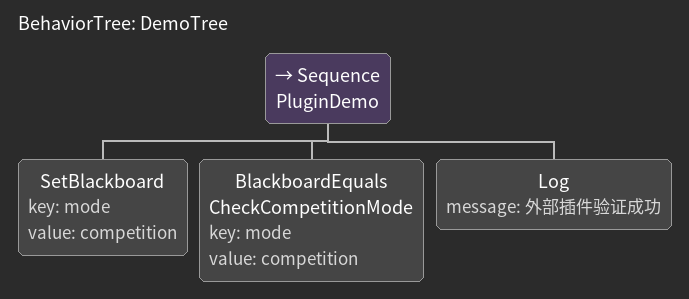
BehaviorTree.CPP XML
<?xml version="1.0" encoding="UTF-8"?>
<root main_tree_to_execute="DemoTree">
  <BehaviorTree ID="DemoTree">
    <Sequence name="PluginDemo">
      <SetBlackboard key="mode" value="competition"/>
      <BlackboardEquals
          name="CheckCompetitionMode"
          key="mode"
          value="competition"/>
      <Log message="外部插件验证成功"/>
    </Sequence>
  </BehaviorTree>
</root>
